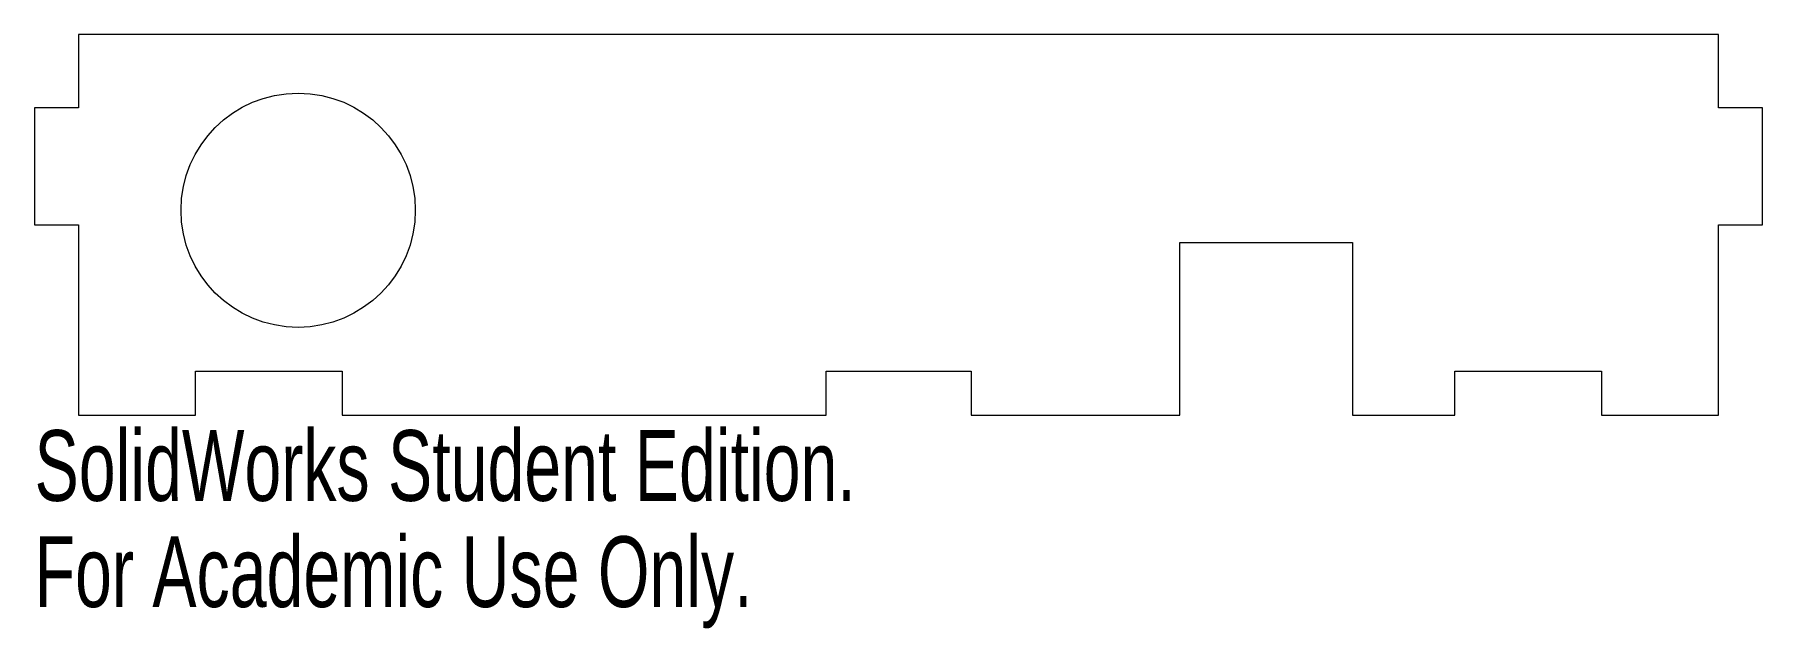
# Model space of a CAD drawing. Header units: millimetres. Extents: x 1098 to 1216, y -2460 to -2419.
import ezdxf

# ---------------------------------------------------------------- set-up
doc = ezdxf.new("R2010")
doc.units = ezdxf.units.MM
doc.styles.add('SLDTEXTSTYLE0', font='TXT', dxfattribs={"width": 0.7})

msp = doc.modelspace()

# ---------------------------------------------------------------- linework, layer by layer
at = {"color": 7, "linetype": 'Continuous', "lineweight": 15}
for p, q in [((1101.41, -2419.39), (1101.41, -2424.39)), ((1213.41, -2419.39), (1101.41, -2419.39)), ((1213.41, -2424.39), (1213.41, -2419.39)), ((1098.41, -2424.39), (1098.41, -2432.39)), ((1101.41, -2424.39), (1098.41, -2424.39)), ((1216.41, -2424.39), (1213.41, -2424.39)), ((1216.41, -2432.39), (1216.41, -2424.39)), ((1098.41, -2432.39), (1101.41, -2432.39)), ((1101.41, -2432.39), (1101.41, -2445.39)), ((1213.41, -2432.39), (1216.41, -2432.39)), ((1213.41, -2445.39), (1213.41, -2432.39)), ((1176.61, -2433.59), (1188.41, -2433.59)), ((1176.61, -2445.39), (1176.61, -2433.59)), ((1188.41, -2433.59), (1188.41, -2445.39)), ((1109.41, -2445.39), (1109.41, -2442.39)), ((1109.41, -2442.39), (1119.41, -2442.39)), ((1119.41, -2442.39), (1119.41, -2445.39)), ((1152.46, -2442.39), (1162.36, -2442.39)), ((1152.46, -2445.39), (1152.46, -2442.39)), ((1162.36, -2442.39), (1162.36, -2445.39)), ((1195.41, -2442.39), (1205.41, -2442.39)), ((1195.41, -2445.39), (1195.41, -2442.39)), ((1205.41, -2442.39), (1205.41, -2445.39)), ((1101.41, -2445.39), (1109.41, -2445.39)), ((1119.41, -2445.39), (1152.46, -2445.39)), ((1162.36, -2445.39), (1176.61, -2445.39)), ((1188.41, -2445.39), (1195.41, -2445.39)), ((1205.41, -2445.39), (1213.41, -2445.39))]:
    msp.add_line(p, q, dxfattribs=at)
msp.add_circle((1116.41, -2431.39), 8, dxfattribs=at)

# ---------------------------------------------------------------- texts
at = {"color": 7, "linetype": 'Continuous', "char_height": 4.8336, "attachment_point": 1, "style": 'SLDTEXTSTYLE0'}
for s, insert in [('SolidWorks Student Edition.', (1098.41, -2446.41)), ('For Academic Use Only.', (1098.41, -2453.66))]:
    msp.add_mtext(s, dxfattribs=dict(at, insert=insert))

doc.saveas('drawing.dxf')
